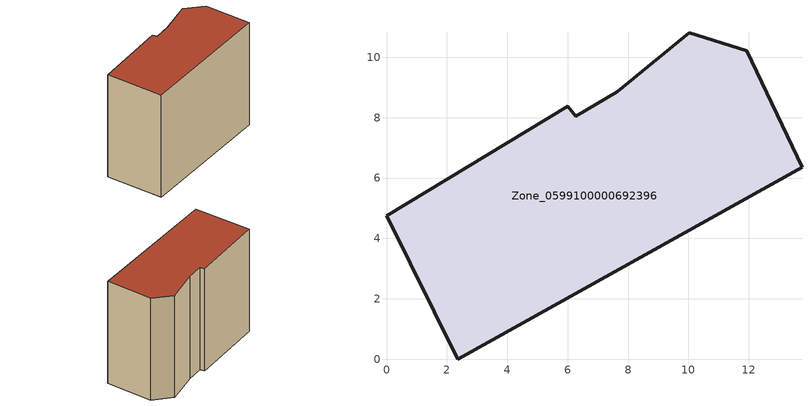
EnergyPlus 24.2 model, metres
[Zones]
Zone_0599100000692396
 floor ground (C_G): 6.26,8.04 7.64,8.85 10.02,10.81 11.93,10.22 13.76,6.35 2.35,0 0,4.74 6,8.38 z0
 wall outside (C_F): 13.76,6.35 11.93,10.22 10.02,10.81 7.64,8.85 6.26,8.04 6,8.38 0,4.74 2.35,0 13.76,6.35 z0:9.63
 roof outside (C_R): 7.64,8.85 6.26,8.04 6,8.38 0,4.74 2.35,0 13.76,6.35 11.93,10.22 10.02,10.81 z9.63
[BUILDING]
Pand.0599100000692396: North Axis=0; Terrain=City; Loads Convergence Tolerance Value=0.04; Temperature Convergence Tolerance Value=0.4; Solar Distribution=FullExterior; Maximum Number of Warmup Days=25; Minimum Number of Warmup Days=1
[Site:Location]
Rotterdam.The.Hague.AP_ZH_NLD Design_Conditions: Latitude=51.96; Longitude=4.45; Time Zone=1; Elevation=-4.5
[SITE:GROUNDTEMPERATURE:BUILDINGSURFACE]
18, 18, 18, 18, 18, 18, 18, 18, 18, 18, 18, 18
[MATERIAL] Thermal Absorptance=0.9; Solar Absorptance=0.7; Visible Absorptance=0.7
Name | Roughness | Thickness | Conductivity | Density | Specific Heat
G.TC.1946 | MediumSmooth | 0.15 | 1 | 540 | 1210
F.TC.1946 | Rough | 0.3 | 0.857143 | 1920 | 840
R.TC.1946 | MediumRough | 0.2 | 0.909091 | 1500 | 1000
[CONSTRUCTION]
C_G: G.TC.1946
C_F: F.TC.1946
C_R: R.TC.1946
[ZONE]
Zone_0599100000692396: Type=1; Multiplier=1; Ceiling Height=Autocalculate; Volume=Autocalculate; Floor Area=autocalculate; Part of Total Floor Area=Yes
[ZONEINFILTRATION:DESIGNFLOWRATE]
Infil_Zone_0599100000692396: Zone or ZoneList or Space or SpaceList=Zone_0599100000692396; Schedule=AlwaysOn; Design Flow Rate Calculation Method=Flow/Area; Flow Rate per Floor Area=0.003; Constant Term Coefficient=1; Temperature Term Coefficient=0; Velocity Term Coefficient=0; Velocity Squared Term Coefficient=0
[HVACTEMPLATE:ZONE:IDEALLOADSAIRSYSTEM]
Zone_0599100000692396: Maximum Heating Supply Air Temperature=50; Minimum Cooling Supply Air Temperature=13; Maximum Heating Supply Air Humidity Ratio=0.0156; Minimum Cooling Supply Air Humidity Ratio=0.0077; Heating Limit=NoLimit; Cooling Limit=NoLimit; Dehumidification Control Type=ConstantSensibleHeatRatio; Cooling Sensible Heat Ratio=0.7; Dehumidification Setpoint=60; Humidification Control Type=None; Humidification Setpoint=30; Outdoor Air Method=None; Outdoor Air Flow Rate per Person=0.00944; Outdoor Air Flow Rate per Zone Floor Area=0; Outdoor Air Flow Rate per Zone=0; Demand Controlled Ventilation Type=None; Outdoor Air Economizer Type=NoEconomizer; Heat Recovery Type=None; Sensible Heat Recovery Effectiveness=0.7; Latent Heat Recovery Effectiveness=0.65
[ZONECONTROL:THERMOSTAT]
ThermostatControl_Zone_0599100000692396: Zone or ZoneList=Zone_0599100000692396; Control Type Schedule=DualSetpointControlType; Control 1=Thermostat_Zone_0599100000692396; Temperature Difference Between Cutout And Setpoint=0
[THERMOSTATSETPOINT:DUALSETPOINT]
Thermostat_Zone_0599100000692396: Heating Setpoint Temperature Schedule=HeatingSetpoint_Zone_0599100000692396; Cooling Setpoint Temperature Schedule=CoolingSetpoint_Zone_0599100000692396
[SCHEDULE:COMPACT]
HeatingSetpoint_Zone_0599100000692396: Through: 12/31, For: AllDays, Until: 24:00, 21
CoolingSetpoint_Zone_0599100000692396: Through: 12/31, For: AllDays, Until: 24:00, 24
DualSetpointControlType: Through: 12/31, For: AllDays, Until: 24:00, 4
AlwaysOn: Through: 12/31, For: AllDays, Until: 24:00, 1
